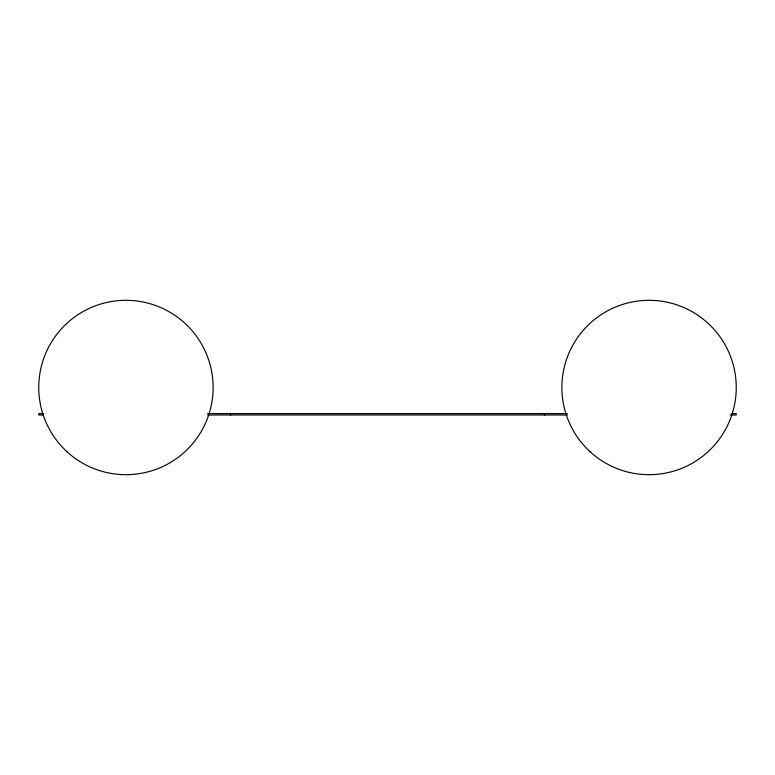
<?xml version="1.0" encoding="UTF-8"?>
<svg xmlns="http://www.w3.org/2000/svg" width="775" height="775" viewBox="0 0 775 775"><rect width="100%" height="100%" fill="white"/><g stroke="black" fill="none" stroke-linecap="round" stroke-linejoin="round"><path stroke-width="1.16" d="M43.574 413.598L38.75 413.598L38.75 414.993L43.574 414.993M207.642 413.598L567.358 413.598M731.426 413.598L736.25 413.598L736.25 414.993L730.215 414.993M207.642 414.993L567.358 414.993M544.438 413.598L544.438 414.993M230.562 413.598L230.562 414.993M67.105 451.844A87.188 87.188 0 0 0 211.081 406.284A87.188 87.188 0 0 0 99.636 304.372A87.188 87.188 0 0 0 67.105 451.844M590.23 451.844A87.188 87.188 0 0 0 734.206 406.284A87.188 87.188 0 0 0 622.761 304.372A87.188 87.188 0 0 0 590.23 451.844"/></g></svg>
